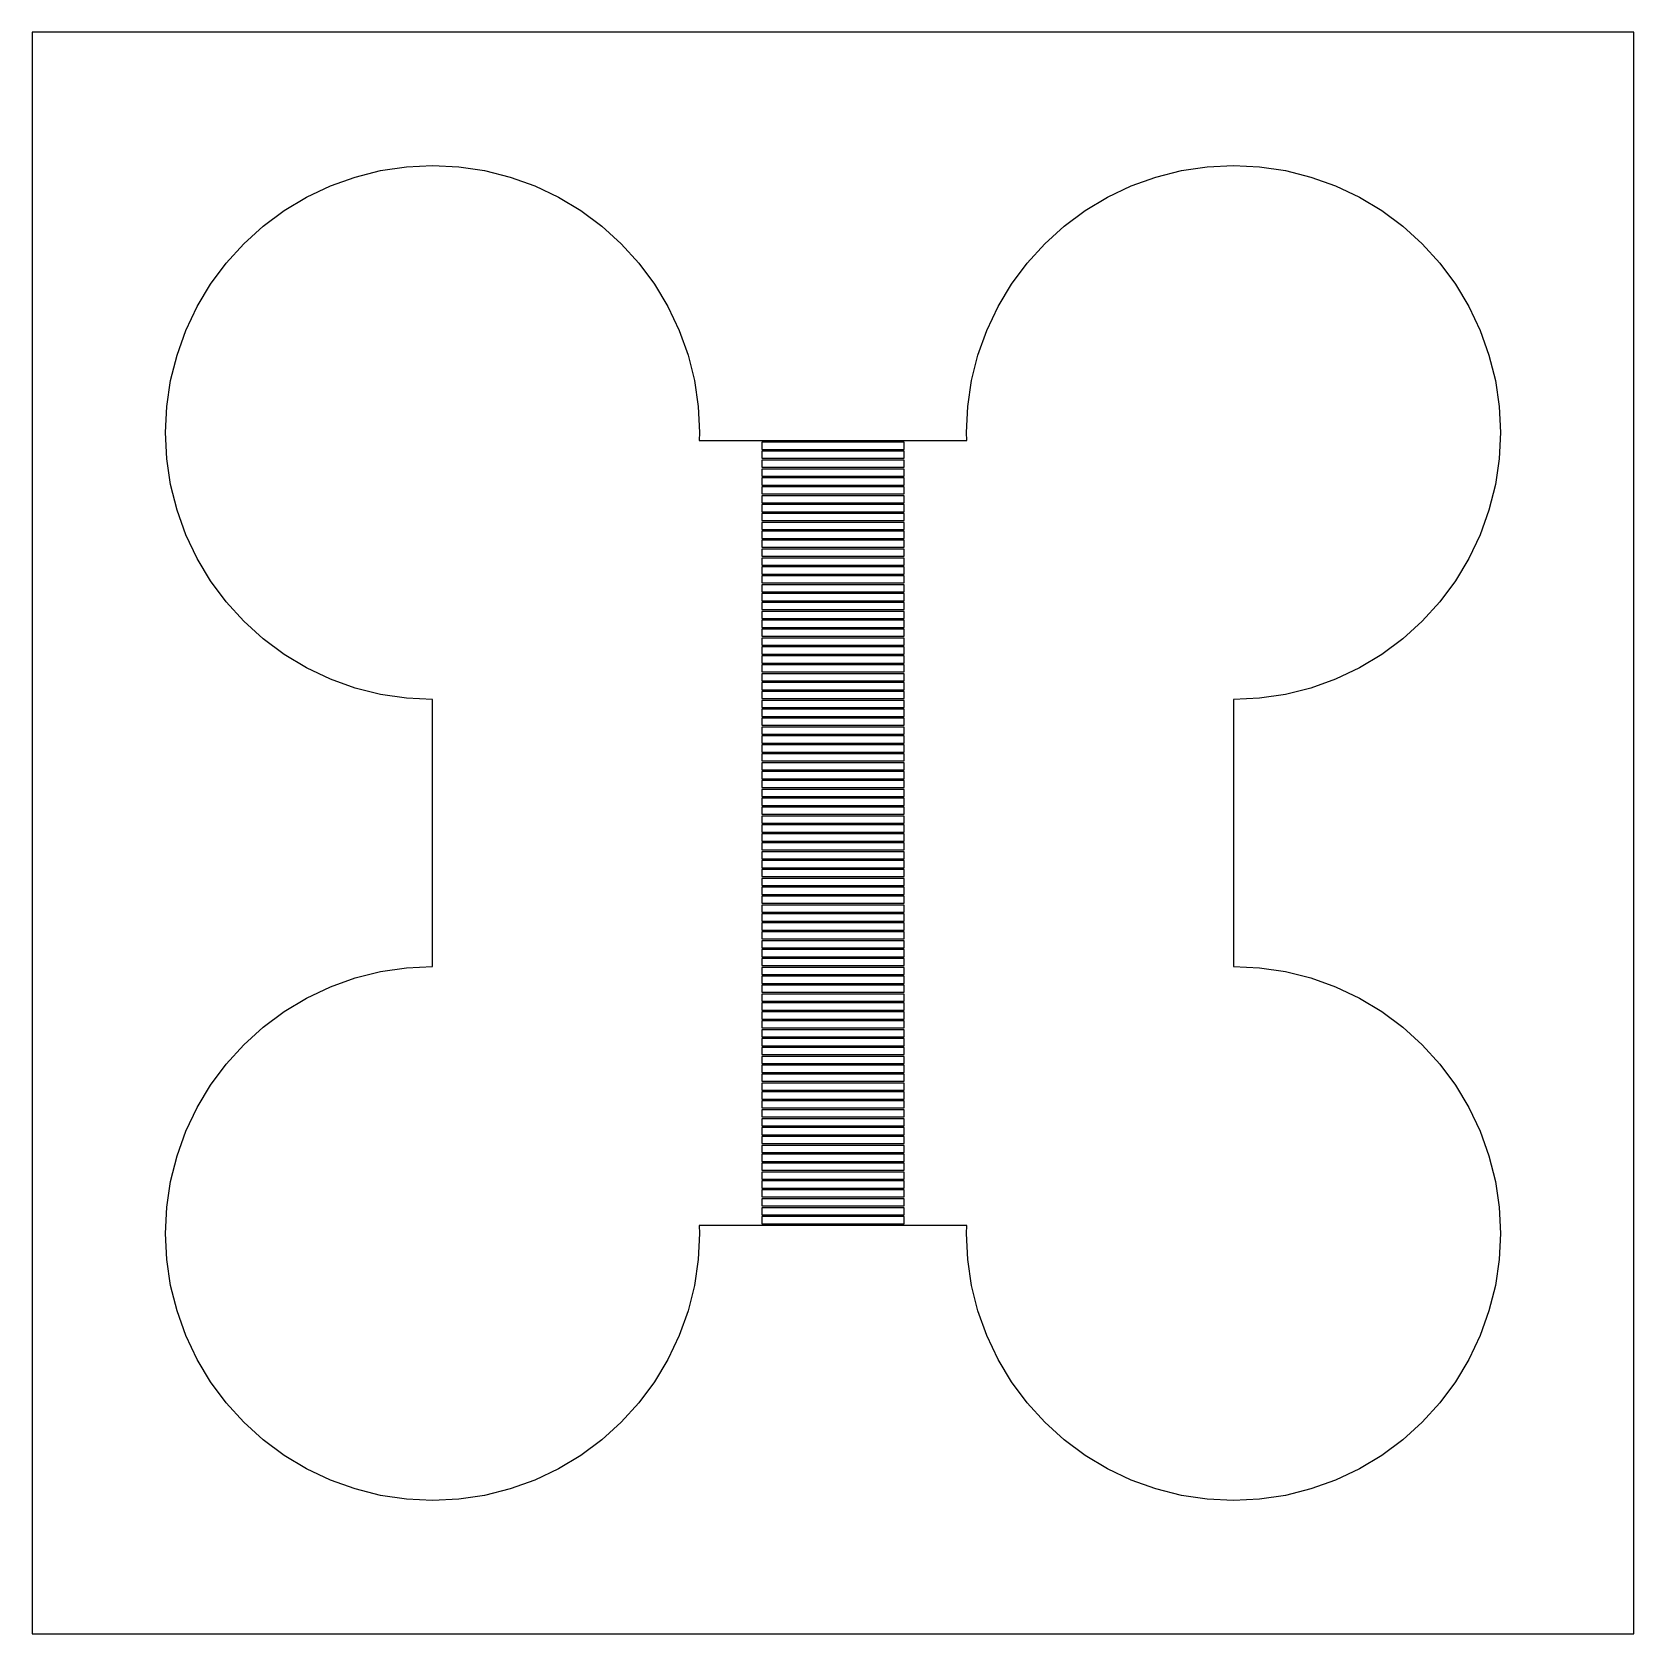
# Model space of a CAD drawing. Header units: metres. Extents: x -4.5 to 4.5, y -4.5 to 4.5.
import ezdxf

# ---------------------------------------------------------------- set-up
doc = ezdxf.new("R2010")
doc.units = ezdxf.units.M

msp = doc.modelspace()

# ---------------------------------------------------------------- linework, layer by layer
for p, q in [((4.5, 4.5), (-4.5, 4.5)), ((-4.5, 4.5), (-4.5, -4.5)), ((4.5, -4.5), (4.5, 4.5)), ((-2.68542, 3.68541), (-2.54263, 3.72118)), ((-2.54263, 3.72118), (-2.39702, 3.74277)), ((-2.39702, 3.74277), (-2.25, 3.75)), ((-2.25, 3.75), (-2.10297, 3.74277)), ((-2.10297, 3.74277), (-1.95735, 3.72118)), ((-1.95735, 3.72118), (-1.81456, 3.68541)), ((1.81456, 3.68541), (1.95735, 3.72118)), ((1.95735, 3.72118), (2.10297, 3.74277)), ((2.10297, 3.74277), (2.25, 3.75)), ((2.25, 3.75), (2.39702, 3.74277)), ((2.39702, 3.74277), (2.54263, 3.72118)), ((2.54263, 3.72118), (2.68542, 3.68541)), ((-2.95709, 3.57288), (-2.82402, 3.63582)), ((-2.82402, 3.63582), (-2.68542, 3.68541)), ((-1.81456, 3.68541), (-1.67596, 3.63582)), ((-1.67596, 3.63582), (-1.54289, 3.57288)), ((1.54289, 3.57288), (1.67596, 3.63582)), ((1.67596, 3.63582), (1.81456, 3.68541)), ((2.68542, 3.68541), (2.82402, 3.63582)), ((2.82402, 3.63582), (2.95709, 3.57288)), ((-3.08334, 3.49719), (-2.95709, 3.57288)), ((-1.54289, 3.57288), (-1.41664, 3.49719)), ((1.41664, 3.49719), (1.54289, 3.57288)), ((2.95709, 3.57288), (3.08334, 3.49719)), ((-3.20158, 3.40952), (-3.08334, 3.49719)), ((-1.41664, 3.49719), (-1.2984, 3.40952)), ((1.2984, 3.40952), (1.41664, 3.49719)), ((3.08334, 3.49719), (3.20158, 3.40952)), ((-3.31065, 3.31065), (-3.20158, 3.40952)), ((-1.2984, 3.40952), (-1.18933, 3.31065)), ((1.18933, 3.31065), (1.2984, 3.40952)), ((3.20158, 3.40952), (3.31065, 3.31065)), ((-3.40952, 3.20158), (-3.31065, 3.31065)), ((-1.18933, 3.31065), (-1.09047, 3.20158)), ((1.09047, 3.20158), (1.18933, 3.31065)), ((3.31065, 3.31065), (3.40952, 3.20158)), ((-3.49719, 3.08334), (-3.40952, 3.20158)), ((-1.09047, 3.20158), (-1.00279, 3.08334)), ((1.00279, 3.08334), (1.09047, 3.20158)), ((3.40952, 3.20158), (3.49719, 3.08334)), ((-3.57288, 2.95709), (-3.49719, 3.08334)), ((-1.00279, 3.08334), (-0.927109, 2.95709)), ((0.927109, 2.95709), (1.00279, 3.08334)), ((3.49719, 3.08334), (3.57288, 2.95709)), ((-3.63582, 2.82402), (-3.57288, 2.95709)), ((-0.927109, 2.95709), (-0.864166, 2.82402)), ((0.864166, 2.82402), (0.927109, 2.95709)), ((3.57288, 2.95709), (3.63582, 2.82402)), ((-3.68541, 2.68542), (-3.63582, 2.82402)), ((-0.864166, 2.82402), (-0.814575, 2.68542)), ((0.814575, 2.68542), (0.864166, 2.82402)), ((3.63582, 2.82402), (3.68541, 2.68542)), ((-3.72118, 2.54263), (-3.68541, 2.68542)), ((-0.814575, 2.68542), (-0.778809, 2.54263)), ((0.778809, 2.54263), (0.814575, 2.68542)), ((3.68541, 2.68542), (3.72118, 2.54263)), ((-3.74277, 2.39702), (-3.72118, 2.54263)), ((-0.778809, 2.54263), (-0.757217, 2.39702)), ((0.757217, 2.39702), (0.778809, 2.54263)), ((3.72118, 2.54263), (3.74277, 2.39702)), ((-3.75, 2.25), (-3.74277, 2.39702)), ((-0.757217, 2.39702), (-0.75, 2.25)), ((0.75, 2.25), (0.757217, 2.39702)), ((3.74277, 2.39702), (3.75, 2.25)), ((-3.74277, 2.10297), (-3.75, 2.25)), ((-0.75, 2.25), (-0.752213, 2.20499)), ((0.752213, 2.20499), (0.75, 2.25)), ((3.75, 2.25), (3.74277, 2.10297)), ((-0.752213, 2.20499), (0.752213, 2.20499)), ((0.399994, 2.19499), (-0.399994, 2.19499)), ((-0.399994, 2.19499), (-0.399994, 2.155)), ((0.399994, 2.155), (0.399994, 2.19499)), ((-3.72118, 1.95735), (-3.74277, 2.10297)), ((-0.399994, 2.155), (0.399994, 2.155)), ((0.399994, 2.14499), (-0.399994, 2.14499)), ((-0.399994, 2.14499), (-0.399994, 2.105)), ((-0.399994, 2.105), (0.399994, 2.105)), ((0.399994, 2.09499), (-0.399994, 2.09499)), ((-0.399994, 2.09499), (-0.399994, 2.05499)), ((0.399994, 2.105), (0.399994, 2.14499)), ((0.399994, 2.05499), (0.399994, 2.09499)), ((3.74277, 2.10297), (3.72118, 1.95735)), ((-0.399994, 2.05499), (0.399994, 2.05499)), ((0.399994, 2.045), (-0.399994, 2.045)), ((-0.399994, 2.045), (-0.399994, 2.00499)), ((-0.399994, 2.00499), (0.399994, 2.00499)), ((0.399994, 1.995), (-0.399994, 1.995)), ((-0.399994, 1.995), (-0.399994, 1.95499)), ((0.399994, 2.00499), (0.399994, 2.045)), ((0.399994, 1.95499), (0.399994, 1.995)), ((-3.68541, 1.81456), (-3.72118, 1.95735)), ((-0.399994, 1.95499), (0.399994, 1.95499)), ((0.399994, 1.94499), (-0.399994, 1.94499)), ((-0.399994, 1.94499), (-0.399994, 1.905)), ((-0.399994, 1.905), (0.399994, 1.905)), ((0.399994, 1.89499), (-0.399994, 1.89499)), ((-0.399994, 1.89499), (-0.399994, 1.855)), ((0.399994, 1.905), (0.399994, 1.94499)), ((0.399994, 1.855), (0.399994, 1.89499)), ((3.72118, 1.95735), (3.68541, 1.81456)), ((-3.63582, 1.67596), (-3.68541, 1.81456)), ((-0.399994, 1.855), (0.399994, 1.855)), ((0.399994, 1.84499), (-0.399994, 1.84499)), ((-0.399994, 1.84499), (-0.399994, 1.80499)), ((-0.399994, 1.80499), (0.399994, 1.80499)), ((0.399994, 1.80499), (0.399994, 1.84499)), ((3.68541, 1.81456), (3.63582, 1.67596)), ((0.399994, 1.795), (-0.399994, 1.795)), ((-0.399994, 1.795), (-0.399994, 1.75499)), ((-0.399994, 1.75499), (0.399994, 1.75499)), ((0.399994, 1.745), (-0.399994, 1.745)), ((-0.399994, 1.745), (-0.399994, 1.70499)), ((0.399994, 1.75499), (0.399994, 1.795)), ((0.399994, 1.70499), (0.399994, 1.745)), ((-3.57288, 1.54289), (-3.63582, 1.67596)), ((-0.399994, 1.70499), (0.399994, 1.70499)), ((0.399994, 1.69499), (-0.399994, 1.69499)), ((-0.399994, 1.69499), (-0.399994, 1.655)), ((-0.399994, 1.655), (0.399994, 1.655)), ((0.399994, 1.64499), (-0.399994, 1.64499)), ((-0.399994, 1.64499), (-0.399994, 1.605)), ((0.399994, 1.655), (0.399994, 1.69499)), ((0.399994, 1.605), (0.399994, 1.64499)), ((3.63582, 1.67596), (3.57288, 1.54289)), ((-3.49719, 1.41664), (-3.57288, 1.54289)), ((-0.399994, 1.605), (0.399994, 1.605)), ((0.399994, 1.59499), (-0.399994, 1.59499)), ((-0.399994, 1.59499), (-0.399994, 1.55499)), ((-0.399994, 1.55499), (0.399994, 1.55499)), ((0.399994, 1.545), (-0.399994, 1.545)), ((-0.399994, 1.545), (-0.399994, 1.50499)), ((0.399994, 1.55499), (0.399994, 1.59499)), ((0.399994, 1.50499), (0.399994, 1.545)), ((3.57288, 1.54289), (3.49719, 1.41664)), ((-0.399994, 1.50499), (0.399994, 1.50499)), ((0.399994, 1.495), (-0.399994, 1.495)), ((-0.399994, 1.495), (-0.399994, 1.45499)), ((-0.399994, 1.45499), (0.399994, 1.45499)), ((0.399994, 1.44499), (-0.399994, 1.44499)), ((-0.399994, 1.44499), (-0.399994, 1.405)), ((0.399994, 1.45499), (0.399994, 1.495)), ((0.399994, 1.405), (0.399994, 1.44499)), ((-3.40952, 1.2984), (-3.49719, 1.41664)), ((-0.399994, 1.405), (0.399994, 1.405)), ((0.399994, 1.39499), (-0.399994, 1.39499)), ((-0.399994, 1.39499), (-0.399994, 1.355)), ((-0.399994, 1.355), (0.399994, 1.355)), ((0.399994, 1.355), (0.399994, 1.39499)), ((3.49719, 1.41664), (3.40952, 1.2984)), ((-3.31065, 1.18933), (-3.40952, 1.2984)), ((0.399994, 1.34499), (-0.399994, 1.34499)), ((-0.399994, 1.34499), (-0.399994, 1.30499)), ((-0.399994, 1.30499), (0.399994, 1.30499)), ((0.399994, 1.295), (-0.399994, 1.295)), ((-0.399994, 1.295), (-0.399994, 1.25499)), ((0.399994, 1.30499), (0.399994, 1.34499)), ((0.399994, 1.25499), (0.399994, 1.295)), ((3.40952, 1.2984), (3.31065, 1.18933)), ((-3.20158, 1.09047), (-3.31065, 1.18933)), ((-0.399994, 1.25499), (0.399994, 1.25499)), ((0.399994, 1.245), (-0.399994, 1.245)), ((-0.399994, 1.245), (-0.399994, 1.20499)), ((-0.399994, 1.20499), (0.399994, 1.20499)), ((0.399994, 1.19499), (-0.399994, 1.19499)), ((-0.399994, 1.19499), (-0.399994, 1.155)), ((0.399994, 1.20499), (0.399994, 1.245)), ((0.399994, 1.155), (0.399994, 1.19499)), ((3.31065, 1.18933), (3.20158, 1.09047)), ((-3.08334, 1.00279), (-3.20158, 1.09047)), ((-0.399994, 1.155), (0.399994, 1.155)), ((0.399994, 1.14499), (-0.399994, 1.14499)), ((-0.399994, 1.14499), (-0.399994, 1.105)), ((-0.399994, 1.105), (0.399994, 1.105)), ((0.399994, 1.09499), (-0.399994, 1.09499)), ((-0.399994, 1.09499), (-0.399994, 1.05499)), ((0.399994, 1.105), (0.399994, 1.14499)), ((0.399994, 1.05499), (0.399994, 1.09499)), ((3.20158, 1.09047), (3.08334, 1.00279)), ((-2.95709, 0.927109), (-3.08334, 1.00279)), ((-0.399994, 1.05499), (0.399994, 1.05499)), ((0.399994, 1.045), (-0.399994, 1.045)), ((-0.399994, 1.045), (-0.399994, 1.00499)), ((-0.399994, 1.00499), (0.399994, 1.00499)), ((0.399994, 0.994995), (-0.399994, 0.994995)), ((-0.399994, 0.994995), (-0.399994, 0.954987)), ((0.399994, 1.00499), (0.399994, 1.045)), ((0.399994, 0.954987), (0.399994, 0.994995)), ((3.08334, 1.00279), (2.95709, 0.927109)), ((-2.82402, 0.864166), (-2.95709, 0.927109)), ((-0.399994, 0.954987), (0.399994, 0.954987)), ((0.399994, 0.944992), (-0.399994, 0.944992)), ((-0.399994, 0.944992), (-0.399994, 0.904999)), ((-0.399994, 0.904999), (0.399994, 0.904999)), ((0.399994, 0.904999), (0.399994, 0.944992)), ((2.95709, 0.927109), (2.82402, 0.864166)), ((-2.68542, 0.814575), (-2.82402, 0.864166)), ((-2.54263, 0.778809), (-2.68542, 0.814575)), ((0.399994, 0.894989), (-0.399994, 0.894989)), ((-0.399994, 0.894989), (-0.399994, 0.854996)), ((-0.399994, 0.854996), (0.399994, 0.854996)), ((0.399994, 0.844986), (-0.399994, 0.844986)), ((-0.399994, 0.844986), (-0.399994, 0.804993)), ((0.399994, 0.854996), (0.399994, 0.894989)), ((0.399994, 0.804993), (0.399994, 0.844986)), ((2.68542, 0.814575), (2.54263, 0.778809)), ((2.82402, 0.864166), (2.68542, 0.814575)), ((-2.39702, 0.757217), (-2.54263, 0.778809)), ((-2.25, 0.75), (-2.39702, 0.757217)), ((-2.25, -0.75), (-2.25, 0.75)), ((-0.399994, 0.804993), (0.399994, 0.804993)), ((0.399994, 0.794998), (-0.399994, 0.794998)), ((-0.399994, 0.794998), (-0.399994, 0.75499)), ((-0.399994, 0.75499), (0.399994, 0.75499)), ((0.399994, 0.744995), (-0.399994, 0.744995)), ((-0.399994, 0.744995), (-0.399994, 0.704987)), ((0.399994, 0.75499), (0.399994, 0.794998)), ((0.399994, 0.704987), (0.399994, 0.744995)), ((2.39702, 0.757217), (2.25, 0.75)), ((2.25, 0.75), (2.25, -0.75)), ((2.54263, 0.778809), (2.39702, 0.757217)), ((-0.399994, 0.704987), (0.399994, 0.704987)), ((0.399994, 0.694992), (-0.399994, 0.694992)), ((-0.399994, 0.694992), (-0.399994, 0.654999)), ((-0.399994, 0.654999), (0.399994, 0.654999)), ((0.399994, 0.644989), (-0.399994, 0.644989)), ((-0.399994, 0.644989), (-0.399994, 0.604996)), ((0.399994, 0.654999), (0.399994, 0.694992)), ((0.399994, 0.604996), (0.399994, 0.644989)), ((-0.399994, 0.604996), (0.399994, 0.604996)), ((0.399994, 0.594986), (-0.399994, 0.594986)), ((-0.399994, 0.594986), (-0.399994, 0.554993)), ((-0.399994, 0.554993), (0.399994, 0.554993)), ((0.399994, 0.544998), (-0.399994, 0.544998)), ((-0.399994, 0.544998), (-0.399994, 0.50499)), ((0.399994, 0.554993), (0.399994, 0.594986)), ((0.399994, 0.50499), (0.399994, 0.544998)), ((-0.399994, 0.50499), (0.399994, 0.50499)), ((0.399994, 0.494995), (-0.399994, 0.494995)), ((-0.399994, 0.494995), (-0.399994, 0.454987)), ((-0.399994, 0.454987), (0.399994, 0.454987)), ((0.399994, 0.454987), (0.399994, 0.494995)), ((0.399994, 0.444992), (-0.399994, 0.444992)), ((-0.399994, 0.444992), (-0.399994, 0.404999)), ((-0.399994, 0.404999), (0.399994, 0.404999)), ((0.399994, 0.394989), (-0.399994, 0.394989)), ((-0.399994, 0.394989), (-0.399994, 0.354996)), ((0.399994, 0.404999), (0.399994, 0.444992)), ((0.399994, 0.354996), (0.399994, 0.394989)), ((-0.399994, 0.354996), (0.399994, 0.354996)), ((0.399994, 0.344986), (-0.399994, 0.344986)), ((-0.399994, 0.344986), (-0.399994, 0.304993)), ((-0.399994, 0.304993), (0.399994, 0.304993)), ((0.399994, 0.294998), (-0.399994, 0.294998)), ((-0.399994, 0.294998), (-0.399994, 0.25499)), ((0.399994, 0.304993), (0.399994, 0.344986)), ((0.399994, 0.25499), (0.399994, 0.294998)), ((-0.399994, 0.25499), (0.399994, 0.25499)), ((0.399994, 0.244995), (-0.399994, 0.244995)), ((-0.399994, 0.244995), (-0.399994, 0.204987)), ((-0.399994, 0.204987), (0.399994, 0.204987)), ((0.399994, 0.194992), (-0.399994, 0.194992)), ((-0.399994, 0.194992), (-0.399994, 0.154999)), ((0.399994, 0.204987), (0.399994, 0.244995)), ((0.399994, 0.154999), (0.399994, 0.194992)), ((-0.399994, 0.154999), (0.399994, 0.154999)), ((0.399994, 0.144989), (-0.399994, 0.144989)), ((-0.399994, 0.144989), (-0.399994, 0.104996)), ((-0.399994, 0.104996), (0.399994, 0.104996)), ((0.399994, 0.094986), (-0.399994, 0.094986)), ((-0.399994, 0.094986), (-0.399994, 0.054993)), ((0.399994, 0.104996), (0.399994, 0.144989)), ((0.399994, 0.054993), (0.399994, 0.094986)), ((-0.399994, 0.054993), (0.399994, 0.054993)), ((0.399994, 0.044998), (-0.399994, 0.044998)), ((-0.399994, 0.044998), (-0.399994, 0.00499)), ((-0.399994, 0.00499), (0.399994, 0.00499)), ((0.399994, 0.00499), (0.399994, 0.044998)), ((0.399994, -0.00499), (-0.399994, -0.00499)), ((-0.399994, -0.00499), (-0.399994, -0.044998)), ((-0.399994, -0.044998), (0.399994, -0.044998)), ((0.399994, -0.054993), (-0.399994, -0.054993)), ((-0.399994, -0.054993), (-0.399994, -0.094986)), ((0.399994, -0.044998), (0.399994, -0.00499)), ((0.399994, -0.094986), (0.399994, -0.054993)), ((-0.399994, -0.094986), (0.399994, -0.094986)), ((0.399994, -0.104996), (-0.399994, -0.104996)), ((-0.399994, -0.104996), (-0.399994, -0.144989)), ((-0.399994, -0.144989), (0.399994, -0.144989)), ((0.399994, -0.154999), (-0.399994, -0.154999)), ((-0.399994, -0.154999), (-0.399994, -0.194992)), ((0.399994, -0.144989), (0.399994, -0.104996)), ((0.399994, -0.194992), (0.399994, -0.154999)), ((-0.399994, -0.194992), (0.399994, -0.194992)), ((0.399994, -0.204987), (-0.399994, -0.204987)), ((-0.399994, -0.204987), (-0.399994, -0.244995)), ((-0.399994, -0.244995), (0.399994, -0.244995)), ((0.399994, -0.25499), (-0.399994, -0.25499)), ((-0.399994, -0.25499), (-0.399994, -0.294998)), ((0.399994, -0.244995), (0.399994, -0.204987)), ((0.399994, -0.294998), (0.399994, -0.25499)), ((-0.399994, -0.294998), (0.399994, -0.294998)), ((0.399994, -0.304993), (-0.399994, -0.304993)), ((-0.399994, -0.304993), (-0.399994, -0.344986)), ((-0.399994, -0.344986), (0.399994, -0.344986)), ((0.399994, -0.354996), (-0.399994, -0.354996)), ((-0.399994, -0.354996), (-0.399994, -0.394989)), ((0.399994, -0.344986), (0.399994, -0.304993)), ((0.399994, -0.394989), (0.399994, -0.354996)), ((-0.399994, -0.394989), (0.399994, -0.394989)), ((0.399994, -0.404999), (-0.399994, -0.404999)), ((-0.399994, -0.404999), (-0.399994, -0.444992)), ((-0.399994, -0.444992), (0.399994, -0.444992)), ((0.399994, -0.444992), (0.399994, -0.404999)), ((0.399994, -0.454987), (-0.399994, -0.454987)), ((-0.399994, -0.454987), (-0.399994, -0.494995)), ((-0.399994, -0.494995), (0.399994, -0.494995)), ((0.399994, -0.50499), (-0.399994, -0.50499)), ((-0.399994, -0.50499), (-0.399994, -0.544998)), ((0.399994, -0.494995), (0.399994, -0.454987)), ((0.399994, -0.544998), (0.399994, -0.50499)), ((-0.399994, -0.544998), (0.399994, -0.544998)), ((0.399994, -0.554993), (-0.399994, -0.554993)), ((-0.399994, -0.554993), (-0.399994, -0.594986)), ((-0.399994, -0.594986), (0.399994, -0.594986)), ((0.399994, -0.604996), (-0.399994, -0.604996)), ((-0.399994, -0.604996), (-0.399994, -0.644989)), ((0.399994, -0.594986), (0.399994, -0.554993)), ((0.399994, -0.644989), (0.399994, -0.604996)), ((-0.399994, -0.644989), (0.399994, -0.644989)), ((0.399994, -0.654999), (-0.399994, -0.654999)), ((-0.399994, -0.654999), (-0.399994, -0.694992)), ((-0.399994, -0.694992), (0.399994, -0.694992)), ((0.399994, -0.704987), (-0.399994, -0.704987)), ((-0.399994, -0.704987), (-0.399994, -0.744995)), ((0.399994, -0.694992), (0.399994, -0.654999)), ((0.399994, -0.744995), (0.399994, -0.704987)), ((-2.68542, -0.814575), (-2.54263, -0.778809)), ((-2.54263, -0.778809), (-2.39702, -0.757217)), ((-2.39702, -0.757217), (-2.25, -0.75)), ((-0.399994, -0.744995), (0.399994, -0.744995)), ((0.399994, -0.75499), (-0.399994, -0.75499)), ((-0.399994, -0.75499), (-0.399994, -0.794998)), ((-0.399994, -0.794998), (0.399994, -0.794998)), ((0.399994, -0.804993), (-0.399994, -0.804993)), ((-0.399994, -0.804993), (-0.399994, -0.844986)), ((0.399994, -0.794998), (0.399994, -0.75499)), ((0.399994, -0.844986), (0.399994, -0.804993)), ((2.25, -0.75), (2.39702, -0.757217)), ((2.39702, -0.757217), (2.54263, -0.778809)), ((2.54263, -0.778809), (2.68542, -0.814575)), ((-2.95709, -0.927109), (-2.82402, -0.864166)), ((-2.82402, -0.864166), (-2.68542, -0.814575)), ((-0.399994, -0.844986), (0.399994, -0.844986)), ((0.399994, -0.854996), (-0.399994, -0.854996)), ((-0.399994, -0.854996), (-0.399994, -0.894989)), ((-0.399994, -0.894989), (0.399994, -0.894989)), ((0.399994, -0.894989), (0.399994, -0.854996)), ((2.68542, -0.814575), (2.82402, -0.864166)), ((2.82402, -0.864166), (2.95709, -0.927109)), ((-3.08334, -1.00279), (-2.95709, -0.927109)), ((0.399994, -0.904999), (-0.399994, -0.904999)), ((-0.399994, -0.904999), (-0.399994, -0.944992)), ((-0.399994, -0.944992), (0.399994, -0.944992)), ((0.399994, -0.954987), (-0.399994, -0.954987)), ((-0.399994, -0.954987), (-0.399994, -0.994995)), ((0.399994, -0.944992), (0.399994, -0.904999)), ((0.399994, -0.994995), (0.399994, -0.954987)), ((2.95709, -0.927109), (3.08334, -1.00279)), ((-3.20158, -1.09047), (-3.08334, -1.00279)), ((-0.399994, -0.994995), (0.399994, -0.994995)), ((0.399994, -1.00499), (-0.399994, -1.00499)), ((-0.399994, -1.00499), (-0.399994, -1.045)), ((-0.399994, -1.045), (0.399994, -1.045)), ((0.399994, -1.05499), (-0.399994, -1.05499)), ((-0.399994, -1.05499), (-0.399994, -1.09499)), ((0.399994, -1.045), (0.399994, -1.00499)), ((0.399994, -1.09499), (0.399994, -1.05499)), ((3.08334, -1.00279), (3.20158, -1.09047)), ((-3.31065, -1.18933), (-3.20158, -1.09047)), ((-0.399994, -1.09499), (0.399994, -1.09499)), ((0.399994, -1.105), (-0.399994, -1.105)), ((-0.399994, -1.105), (-0.399994, -1.14499)), ((-0.399994, -1.14499), (0.399994, -1.14499)), ((0.399994, -1.155), (-0.399994, -1.155)), ((-0.399994, -1.155), (-0.399994, -1.19499)), ((0.399994, -1.14499), (0.399994, -1.105)), ((0.399994, -1.19499), (0.399994, -1.155)), ((3.20158, -1.09047), (3.31065, -1.18933)), ((-3.40952, -1.2984), (-3.31065, -1.18933)), ((-0.399994, -1.19499), (0.399994, -1.19499)), ((0.399994, -1.20499), (-0.399994, -1.20499)), ((-0.399994, -1.20499), (-0.399994, -1.245)), ((-0.399994, -1.245), (0.399994, -1.245)), ((0.399994, -1.25499), (-0.399994, -1.25499)), ((-0.399994, -1.25499), (-0.399994, -1.295)), ((0.399994, -1.245), (0.399994, -1.20499)), ((0.399994, -1.295), (0.399994, -1.25499)), ((3.31065, -1.18933), (3.40952, -1.2984)), ((-3.49719, -1.41664), (-3.40952, -1.2984)), ((-0.399994, -1.295), (0.399994, -1.295)), ((0.399994, -1.30499), (-0.399994, -1.30499)), ((-0.399994, -1.30499), (-0.399994, -1.34499)), ((-0.399994, -1.34499), (0.399994, -1.34499)), ((0.399994, -1.34499), (0.399994, -1.30499)), ((3.40952, -1.2984), (3.49719, -1.41664)), ((-3.57288, -1.54289), (-3.49719, -1.41664)), ((0.399994, -1.355), (-0.399994, -1.355)), ((-0.399994, -1.355), (-0.399994, -1.39499)), ((-0.399994, -1.39499), (0.399994, -1.39499)), ((0.399994, -1.405), (-0.399994, -1.405)), ((-0.399994, -1.405), (-0.399994, -1.44499)), ((0.399994, -1.39499), (0.399994, -1.355)), ((0.399994, -1.44499), (0.399994, -1.405)), ((3.49719, -1.41664), (3.57288, -1.54289)), ((-0.399994, -1.44499), (0.399994, -1.44499)), ((0.399994, -1.45499), (-0.399994, -1.45499)), ((-0.399994, -1.45499), (-0.399994, -1.495)), ((-0.399994, -1.495), (0.399994, -1.495)), ((0.399994, -1.50499), (-0.399994, -1.50499)), ((-0.399994, -1.50499), (-0.399994, -1.545)), ((0.399994, -1.495), (0.399994, -1.45499)), ((0.399994, -1.545), (0.399994, -1.50499)), ((-3.63582, -1.67596), (-3.57288, -1.54289)), ((-0.399994, -1.545), (0.399994, -1.545)), ((0.399994, -1.55499), (-0.399994, -1.55499)), ((-0.399994, -1.55499), (-0.399994, -1.59499)), ((-0.399994, -1.59499), (0.399994, -1.59499)), ((0.399994, -1.605), (-0.399994, -1.605)), ((-0.399994, -1.605), (-0.399994, -1.64499)), ((0.399994, -1.59499), (0.399994, -1.55499)), ((0.399994, -1.64499), (0.399994, -1.605)), ((3.57288, -1.54289), (3.63582, -1.67596)), ((-3.68541, -1.81456), (-3.63582, -1.67596)), ((-0.399994, -1.64499), (0.399994, -1.64499)), ((0.399994, -1.655), (-0.399994, -1.655)), ((-0.399994, -1.655), (-0.399994, -1.69499)), ((-0.399994, -1.69499), (0.399994, -1.69499)), ((0.399994, -1.70499), (-0.399994, -1.70499)), ((-0.399994, -1.70499), (-0.399994, -1.745)), ((0.399994, -1.69499), (0.399994, -1.655)), ((0.399994, -1.745), (0.399994, -1.70499)), ((3.63582, -1.67596), (3.68541, -1.81456)), ((-0.399994, -1.745), (0.399994, -1.745)), ((0.399994, -1.75499), (-0.399994, -1.75499)), ((-0.399994, -1.75499), (-0.399994, -1.795)), ((-0.399994, -1.795), (0.399994, -1.795)), ((0.399994, -1.795), (0.399994, -1.75499)), ((-3.72118, -1.95735), (-3.68541, -1.81456)), ((0.399994, -1.80499), (-0.399994, -1.80499)), ((-0.399994, -1.80499), (-0.399994, -1.84499)), ((-0.399994, -1.84499), (0.399994, -1.84499)), ((0.399994, -1.855), (-0.399994, -1.855)), ((-0.399994, -1.855), (-0.399994, -1.89499)), ((0.399994, -1.84499), (0.399994, -1.80499)), ((0.399994, -1.89499), (0.399994, -1.855)), ((3.68541, -1.81456), (3.72118, -1.95735)), ((-3.74277, -2.10297), (-3.72118, -1.95735)), ((-0.399994, -1.89499), (0.399994, -1.89499)), ((0.399994, -1.905), (-0.399994, -1.905)), ((-0.399994, -1.905), (-0.399994, -1.94499)), ((-0.399994, -1.94499), (0.399994, -1.94499)), ((0.399994, -1.95499), (-0.399994, -1.95499)), ((-0.399994, -1.95499), (-0.399994, -1.995)), ((0.399994, -1.94499), (0.399994, -1.905)), ((0.399994, -1.995), (0.399994, -1.95499)), ((3.72118, -1.95735), (3.74277, -2.10297)), ((-0.399994, -1.995), (0.399994, -1.995)), ((0.399994, -2.00499), (-0.399994, -2.00499)), ((-0.399994, -2.00499), (-0.399994, -2.045)), ((-0.399994, -2.045), (0.399994, -2.045)), ((0.399994, -2.05499), (-0.399994, -2.05499)), ((-0.399994, -2.05499), (-0.399994, -2.09499)), ((0.399994, -2.045), (0.399994, -2.00499)), ((0.399994, -2.09499), (0.399994, -2.05499)), ((-3.75, -2.25), (-3.74277, -2.10297)), ((-0.399994, -2.09499), (0.399994, -2.09499)), ((0.399994, -2.105), (-0.399994, -2.105)), ((-0.399994, -2.105), (-0.399994, -2.14499)), ((-0.399994, -2.14499), (0.399994, -2.14499)), ((0.399994, -2.155), (-0.399994, -2.155)), ((-0.399994, -2.155), (-0.399994, -2.19499)), ((0.399994, -2.14499), (0.399994, -2.105)), ((0.399994, -2.19499), (0.399994, -2.155)), ((3.74277, -2.10297), (3.75, -2.25)), ((-3.74277, -2.39702), (-3.75, -2.25)), ((-0.75, -2.25), (-0.757217, -2.39702)), ((0.752213, -2.20499), (-0.752213, -2.20499)), ((-0.752213, -2.20499), (-0.75, -2.25)), ((-0.399994, -2.19499), (0.399994, -2.19499)), ((0.75, -2.25), (0.752213, -2.20499)), ((0.757217, -2.39702), (0.75, -2.25)), ((3.75, -2.25), (3.74277, -2.39702)), ((-3.72118, -2.54263), (-3.74277, -2.39702)), ((-0.757217, -2.39702), (-0.778809, -2.54263)), ((0.778809, -2.54263), (0.757217, -2.39702)), ((3.74277, -2.39702), (3.72118, -2.54263)), ((-3.68541, -2.68542), (-3.72118, -2.54263)), ((-0.778809, -2.54263), (-0.814575, -2.68542)), ((0.814575, -2.68542), (0.778809, -2.54263)), ((3.72118, -2.54263), (3.68541, -2.68542)), ((-3.63582, -2.82402), (-3.68541, -2.68542)), ((-0.814575, -2.68542), (-0.864166, -2.82402)), ((0.864166, -2.82402), (0.814575, -2.68542)), ((3.68541, -2.68542), (3.63582, -2.82402)), ((-3.57288, -2.95709), (-3.63582, -2.82402)), ((-0.864166, -2.82402), (-0.927109, -2.95709)), ((0.927109, -2.95709), (0.864166, -2.82402)), ((3.63582, -2.82402), (3.57288, -2.95709)), ((-3.49719, -3.08334), (-3.57288, -2.95709)), ((-0.927109, -2.95709), (-1.00279, -3.08334)), ((1.00279, -3.08334), (0.927109, -2.95709)), ((3.57288, -2.95709), (3.49719, -3.08334)), ((-3.40952, -3.20158), (-3.49719, -3.08334)), ((-1.00279, -3.08334), (-1.09047, -3.20158)), ((1.09047, -3.20158), (1.00279, -3.08334)), ((3.49719, -3.08334), (3.40952, -3.20158)), ((-3.31065, -3.31065), (-3.40952, -3.20158)), ((-1.09047, -3.20158), (-1.18933, -3.31065)), ((1.18933, -3.31065), (1.09047, -3.20158)), ((3.40952, -3.20158), (3.31065, -3.31065)), ((-3.20158, -3.40952), (-3.31065, -3.31065)), ((-1.18933, -3.31065), (-1.2984, -3.40952)), ((1.2984, -3.40952), (1.18933, -3.31065)), ((3.31065, -3.31065), (3.20158, -3.40952)), ((-3.08334, -3.49719), (-3.20158, -3.40952)), ((-1.2984, -3.40952), (-1.41664, -3.49719)), ((1.41664, -3.49719), (1.2984, -3.40952)), ((3.20158, -3.40952), (3.08334, -3.49719)), ((-2.95709, -3.57288), (-3.08334, -3.49719)), ((-1.41664, -3.49719), (-1.54289, -3.57288)), ((1.54289, -3.57288), (1.41664, -3.49719)), ((3.08334, -3.49719), (2.95709, -3.57288)), ((-2.82402, -3.63582), (-2.95709, -3.57288)), ((-1.54289, -3.57288), (-1.67596, -3.63582)), ((1.67596, -3.63582), (1.54289, -3.57288)), ((2.95709, -3.57288), (2.82402, -3.63582)), ((-2.68542, -3.68541), (-2.82402, -3.63582)), ((-2.54263, -3.72118), (-2.68542, -3.68541)), ((-1.81456, -3.68541), (-1.95735, -3.72118)), ((-1.67596, -3.63582), (-1.81456, -3.68541)), ((1.81456, -3.68541), (1.67596, -3.63582)), ((1.95735, -3.72118), (1.81456, -3.68541)), ((2.68542, -3.68541), (2.54263, -3.72118)), ((2.82402, -3.63582), (2.68542, -3.68541)), ((-2.39702, -3.74277), (-2.54263, -3.72118)), ((-2.25, -3.75), (-2.39702, -3.74277)), ((-2.10297, -3.74277), (-2.25, -3.75)), ((-1.95735, -3.72118), (-2.10297, -3.74277)), ((2.10297, -3.74277), (1.95735, -3.72118)), ((2.25, -3.75), (2.10297, -3.74277)), ((2.39702, -3.74277), (2.25, -3.75)), ((2.54263, -3.72118), (2.39702, -3.74277)), ((-4.5, -4.5), (4.5, -4.5))]:
    msp.add_line(p, q)

doc.saveas('drawing.dxf')
